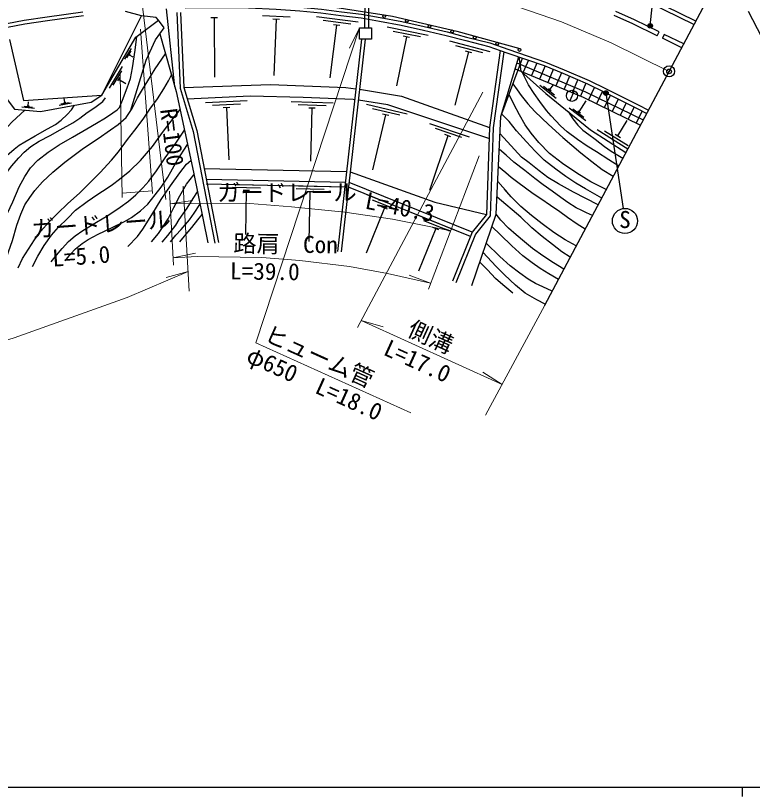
# Model space of a CAD drawing. Units: millimetres at full size, sheet at 1:1000; details may follow other scales. Extents: x 40000 to 680000, y 20000 to 380000.
# Drawn here: x 289932 to 369107, y 204000 to 287856 of the extents above; entities that cross this region are included whole.
import ezdxf
from ezdxf.enums import TextEntityAlignment as Align

# ---------------------------------------------------------------- set-up
doc = ezdxf.new("R2010")
doc.units = ezdxf.units.MM
doc.header["$LTSCALE"] = 1000
doc.header["$PDMODE"] = 32
doc.header["$PDSIZE"] = 500
doc.linetypes.add('CHAIN', pattern=[18.5, 12, -1.5, 3.5, -1.5])
for name, color, linetype, lineweight in [('M-BGD', 7, 'Continuous', 25), ('M-BGD-EXST', 7, 'Continuous', 25), ('M-BMK', 2, 'CHAIN', 13), ('M-BMK-OTRS', 5, 'Continuous', 25), ('M-BMK-SRVR', 3, 'Continuous', 25), ('M-STR-HTXT', 7, 'Continuous', 13), ('M-TTL-BAND', 7, 'Continuous', 25)]:
    doc.layers.add(name, color=color, linetype=linetype, lineweight=lineweight)
doc.layers.add('M-OTRS', color=6, linetype='Continuous')
doc.styles.add('ＭＳ ゴシック', font='')
doc.styles.get('ＭＳ ゴシック').set_extended_font_data('MS Gothic')

msp = doc.modelspace()

# ---------------------------------------------------------------- hatches: boundary and pattern name
at = {"layer": 'M-BGD-EXST'}
for points in [[(358342, 286877, -1), (357903, 286638, -0.41421), (358003, 286977, -0.41421)], [(353593, 279653, -1), (353154, 279414, -0.41421), (353254, 279753, -0.41421)]]:
    msp.add_hatch(color=256, dxfattribs=at).paths.add_polyline_path(points)

# ---------------------------------------------------------------- linework, layer by layer
at = {"layer": 'M-BGD'}
for p, q in [((327526, 303474), (327439, 286544)), ((327926, 303474), (327839, 286544)), ((307041, 280223), (306137, 288583)), ((299188, 279315), (303447, 287836)), ((319449, 287696), (316451, 287822)), ((326734, 287144), (322270, 287710)), ((311627, 287613), (310927, 287609)), ((311277, 287611), (311311, 281240)), ((318287, 287445), (317588, 287474)), ((317937, 287460), (317685, 281441)), ((325952, 286940), (322976, 287318)), ((324426, 286832), (323710, 281190)), ((324774, 286788), (324079, 286876)), ((334251, 285704), (329843, 286609)), ((333456, 285561), (330517, 286164)), ((358887, 285700), (359081, 286107)), ((327108, 285317), (324530, 262514)), ((327510, 285317), (324928, 262469)), ((331926, 285568), (330846, 280307)), ((332269, 285498), (331583, 285639)), ((359643, 285832), (359446, 285428)), ((361528, 284412), (359446, 285428)), ((361725, 284817), (359643, 285832)), ((302337, 284320), (301641, 283164)), ((340939, 283968), (336583, 285098)), ((340137, 283866), (337234, 284620)), ((302298, 284081), (301834, 283310)), ((302197, 283739), (302089, 283559)), ((302143, 283649), (302529, 283417)), ((338610, 283953), (337124, 278225)), ((338949, 283865), (338271, 284040)), ((342090, 277021), (343996, 283423)), ((343801, 282768), (351167, 279683)), ((345032, 283069), (344491, 281776)), ((345933, 282761), (345367, 281408)), ((301383, 282388), (299990, 280076)), ((301305, 281910), (300376, 280368)), ((343614, 282143), (350916, 279084)), ((346832, 282446), (346243, 281041)), ((347711, 282086), (347119, 280674)), ((301103, 281226), (300887, 280866)), ((300995, 281046), (301766, 280582)), ((348590, 281726), (347996, 280307)), ((349464, 281354), (348872, 279940)), ((350338, 280981), (349748, 279573)), ((346262, 280383), (348024, 278983)), ((346649, 280267), (347824, 279334)), ((347330, 279918), (347728, 280419)), ((351212, 280608), (350624, 279206)), ((352145, 280155), (351485, 278806)), ((347193, 280027), (347467, 279809)), ((349955, 279791), (349473, 278692)), ((351167, 279683), (357356, 276657)), ((352995, 279731), (352339, 278388)), ((353847, 279312), (353192, 277971)), ((291297, 278164), (291335, 278612)), ((294603, 278238), (295931, 278480)), ((294808, 278367), (295693, 278529)), ((295131, 278518), (295338, 278555)), ((295235, 278536), (295154, 278979)), ((314821, 278687), (310326, 278477)), ((324049, 278449), (319552, 278587)), ((350501, 277522), (351246, 278710)), ((350916, 279084), (357072, 276075)), ((354701, 278894), (354046, 277554)), ((355553, 278475), (354899, 277137)), ((290609, 278042), (291954, 277927)), ((290840, 278113), (291737, 278036)), ((291192, 278173), (291401, 278155)), ((314085, 278352), (311089, 278212)), ((312951, 277999), (312251, 277966)), ((312601, 277982), (312862, 272380)), ((323291, 278172), (320292, 278264)), ((322132, 277908), (321432, 277929)), ((321782, 277918), (321608, 272208)), ((332017, 277263), (327639, 278308)), ((331217, 277146), (328299, 277842)), ((349422, 277960), (351218, 276605)), ((349812, 277854), (351009, 276950)), ((350361, 277627), (350640, 277416)), ((356403, 278050), (355753, 276719)), ((357246, 277612), (356606, 276302)), ((329689, 277202), (328276, 271282)), ((330029, 277121), (329348, 277283)), ((338703, 274816), (334435, 276244)), ((354642, 274941), (355667, 276579)), ((337896, 274769), (335051, 275721)), ((336710, 274850), (336047, 275072)), ((352413, 275615), (355734, 273561)), ((353209, 275475), (355760, 273897)), ((354345, 275126), (354940, 274757)), ((336379, 274961), (334411, 269083)), ((310202, 271432), (325504, 271131)), ((325370, 269938), (310429, 270266)), ((325313, 269439), (310418, 269766)), ((316987, 269622), (312488, 269721)), ((316231, 269339), (313231, 269405)), ((323830, 269472), (319331, 269571)), ((323073, 269189), (320074, 269254)), ((338811, 264118), (325713, 269414)), ((338999, 264582), (325771, 269930)), ((315074, 269064), (314374, 269079)), ((314724, 269072), (314620, 264331)), ((321917, 268914), (321217, 268929)), ((321567, 268922), (321450, 263588)), ((331888, 266917), (327716, 268604)), ((331080, 266920), (328299, 268045)), ((329577, 267204), (327617, 262354)), ((329902, 267073), (329253, 267336)), ((337394, 264691), (333222, 266378)), ((336587, 264694), (333805, 265819)), ((335408, 264847), (334759, 265110)), ((335084, 264978), (333240, 260418))]:
    msp.add_line(p, q, dxfattribs=at)
for points in [[(363030, 287269), (359732, 288878), (357924, 289765), (356253, 290583), (354189, 291469), (352091, 292373), (349305, 293485), (346816, 294388), (345025, 295019), (342286, 295852), (339083, 296683), (337790, 297006), (334978, 297587), (328421, 303975)], [(328362, 303474), (334783, 297219), (337700, 296616), (338984, 296295), (342177, 295466), (344900, 294639), (346681, 294012), (349163, 293111), (351938, 292003), (354031, 291102), (356086, 290219), (357748, 289405), (359556, 288519), (362842, 286916)], [(304207, 289376), (309857, 289544), (316169, 289418), (322642, 289027), (330430, 287802), (337364, 286203), (344123, 284309)], [(308153, 289075), (310203, 289111), (312547, 289111), (314985, 289084), (317943, 288963), (320516, 288774), (322792, 288559), (324948, 288276), (327107, 288006), (329101, 287669), (331432, 287211), (333846, 286685), (336312, 286106), (338400, 285554), (340896, 284919), (342943, 284206), (346864, 282865), (348879, 282039), (351567, 280891), (353380, 279986), (355479, 278959), (356838, 278280), (357937, 277700)], [(308153, 288675), (310206, 288711), (312545, 288711), (314975, 288684), (317920, 288563), (320482, 288376), (322748, 288161), (324897, 287879), (327049, 287610), (329029, 287276), (331350, 286820), (333758, 286295), (336215, 285718), (338299, 285167), (340780, 284536), (342012, 284107)], [(288007, 286816), (290856, 287350), (293310, 287733), (297169, 288279)], [(288083, 286424), (290923, 286955), (293369, 287338), (297221, 287882)], [(302281, 277606), (303976, 283068), (304948, 285272), (305885, 286555), (305287, 287375), (305035, 287647), (303447, 287836), (301755, 288290)], [(307265, 288194), (307614, 280053), (309020, 275426), (311349, 263422)], [(307665, 288194), (308011, 280120), (309408, 275522), (311742, 263498)], [(358887, 285700), (356246, 286989), (354241, 287884)], [(359081, 286107), (356436, 287396), (354425, 288295)], [(299188, 279315), (302847, 285536), (305288, 287374)], [(286769, 260074), (287401, 262214), (288033, 264095), (288781, 266016), (289632, 267871), (290311, 269456), (290932, 270577), (291544, 271496), (292322, 272339), (293444, 273202), (294602, 273989), (296059, 274788), (297578, 275695), (298636, 276318), (299609, 276883), (300378, 277411), (300852, 277736), (301092, 277996), (301426, 278764), (301927, 280100), (302270, 281109), (302492, 282259), (302771, 284159), (302966, 285625)], [(289291, 285284), (290768, 278721), (299188, 279315)], [(305417, 285914), (307194, 279690), (309039, 271029), (310586, 263466)], [(288345, 260501), (288937, 261881), (289605, 263701), (290076, 265357), (290494, 266525), (290934, 267535), (291450, 268316), (292012, 269085), (292840, 270003), (293948, 271036), (295209, 272114), (297213, 273626), (298800, 274666), (300145, 275578), (300950, 276170), (301800, 276929), (302468, 277869), (303037, 279009), (303580, 279931), (304159, 280866), (304925, 282127), (306039, 283735)], [(342012, 284107), (340842, 275839), (340527, 266504), (338999, 264582), (336870, 259320)], [(342397, 283973), (341241, 275805), (340923, 266359), (339348, 264378), (337241, 259170)], [(342012, 284107), (342813, 283828), (346723, 282491), (348725, 281670), (351399, 280528), (353203, 279627), (355302, 278601), (356656, 277924), (357749, 277347)], [(338961, 258856), (341575, 266517), (342090, 277021), (344391, 283289)], [(343996, 283423), (344227, 281886), (346926, 279508), (351716, 275583), (355517, 273155)], [(286436, 282210), (289814, 277809), (292605, 277570), (298057, 278563), (299188, 279315)], [(343614, 282143), (350916, 279084), (357072, 276075)], [(354742, 271698), (353694, 272371), (352349, 273227), (351335, 273830), (350314, 274553), (349215, 275369), (348492, 276007), (347486, 277091), (346975, 277666), (346273, 278637), (345649, 279495), (345053, 280438), (344354, 281774)], [(290210, 260751), (290689, 261772), (291305, 262779), (291958, 263784), (292628, 264709), (293533, 265694), (294466, 266648), (295517, 267649), (296852, 268823), (297611, 269597), (299033, 270996), (300222, 272346), (300973, 273228), (301965, 274535), (302760, 275569), (303643, 276751), (304350, 277795), (305182, 278932), (305853, 279976), (306356, 280859), (306677, 281499)], [(308011, 280120), (317309, 280456), (325431, 280118), (326506, 279996)], [(343375, 280523), (343843, 279885), (344252, 279288), (344975, 278378), (345716, 277574), (347201, 276163), (348727, 274757), (350671, 273105), (351864, 272181), (352962, 271335), (354158, 270601)], [(326904, 279951), (331406, 279200), (340842, 275839)], [(353398, 269173), (351739, 270020), (350257, 270951), (348708, 271987), (347321, 273036), (346144, 274212), (345351, 275237), (344686, 276143), (344083, 277201), (343486, 278359), (342953, 279371)], [(288479, 270051), (288891, 270846), (289488, 271698), (290271, 272595), (290853, 273178), (291564, 273788), (292473, 274356), (293654, 274969), (294705, 275579), (296070, 276333), (296824, 276859), (297619, 277455), (298445, 277997), (299298, 278636), (299609, 279039)], [(326374, 278828), (326217, 278852), (320829, 279055), (315137, 279202), (308386, 278887)], [(340801, 274640), (329947, 278273), (326770, 278766)], [(280193, 258387), (280656, 259349), (281229, 260725), (281838, 262113), (282619, 263994), (282972, 264932), (283277, 266003), (283709, 267253), (284207, 268482), (284695, 269703), (285300, 270893), (285896, 272019), (286676, 273091), (287281, 273852), (287935, 274700), (288628, 275454), (289575, 276460), (290932, 277713)], [(287541, 270727), (287838, 271420), (288288, 272086), (288991, 272824), (289792, 273499), (290316, 273925), (290928, 274312), (292018, 274933), (293361, 275690), (294217, 276167), (294829, 276635), (295460, 277229), (295929, 277753), (296278, 278239)], [(291741, 260915), (292334, 262035), (293001, 263164), (293788, 264258), (294548, 265120), (295521, 266083), (296364, 266946), (297624, 267880), (298763, 268678), (299774, 269308), (300349, 269707), (301080, 270290), (302192, 271197), (303350, 272310), (304648, 273811), (305731, 275293), (306653, 276506), (307604, 277762)], [(352915, 268266), (351165, 269252), (350125, 269859), (349050, 270567), (347989, 271354), (346733, 272342), (345752, 273280), (344828, 274305), (343768, 275466), (342981, 276498), (342180, 277265)], [(349321, 277546), (349808, 276773), (350345, 276093), (350883, 275548), (351531, 275077), (352197, 274572), (353209, 273796), (353945, 273280), (354810, 272769), (355201, 272561)], [(293766, 261427), (294315, 262130), (294944, 262861), (295614, 263605), (296319, 264196), (297152, 264791), (298641, 265671), (299826, 266376), (301167, 267276), (302047, 267926), (302839, 268624), (303604, 269361), (304248, 270087), (305067, 271169), (306002, 272572), (307133, 274143), (308077, 275543)], [(352519, 267521), (349875, 268877), (348254, 269780), (347136, 270456), (346196, 271173), (345133, 272043), (344304, 272664), (343544, 273465), (341999, 275163)], [(295260, 261511), (295828, 262238), (296379, 262794), (297101, 263384), (297747, 263810), (298816, 264399), (300250, 265067), (301639, 265745), (302374, 266171), (303366, 266887), (304138, 267610), (304932, 268596), (305567, 269446), (306273, 270504), (307309, 272280), (308407, 273996)], [(351923, 266401), (351269, 266671), (350773, 266915), (350174, 267216), (349286, 267788), (348509, 268334), (347577, 268993), (346629, 269684), (345741, 270376), (344647, 271213), (343477, 272128), (342640, 272854), (341916, 273459)], [(302000, 263071), (303016, 264121), (303597, 264932), (304563, 266457), (305560, 268102), (306560, 269587), (307588, 270962), (308293, 271892), (308766, 272309)], [(325900, 271072), (334984, 267815), (340527, 266504)], [(351128, 264907), (350265, 265459), (349250, 266171), (348417, 266775), (347423, 267460), (346374, 268165), (345547, 268705), (344720, 269323), (343900, 269921), (343174, 270486), (342609, 270962), (341825, 271610)], [(304539, 263572), (305284, 264462), (305790, 265215), (306316, 266038), (306938, 267240), (307596, 268515), (308286, 269748), (309091, 270773)], [(350182, 263131), (348998, 263764), (347772, 264571), (346503, 265482), (345361, 266383), (344228, 267370), (343201, 268407), (342467, 269203), (342834, 268805), (341747, 270031)], [(305665, 263533), (306301, 264250), (307162, 265344), (307525, 265967), (308354, 267184), (309016, 268208), (309471, 268917)], [(349539, 261923), (348645, 262472), (347615, 263269), (346508, 264142), (345420, 265072), (344210, 266198), (343299, 266979), (342620, 267583), (341665, 268346)], [(306578, 263547), (307164, 264284), (307719, 264868), (308626, 265935), (309118, 266631), (309744, 267584)], [(307587, 263546), (308079, 264158), (308887, 265108), (309504, 265921), (309967, 266492)], [(348846, 260621), (347748, 261308), (346593, 262059), (345461, 262844), (344618, 263559), (343705, 264321), (342908, 265037), (342064, 265881), (341575, 266517)], [(348255, 259511), (347218, 260105), (346305, 260694), (345427, 261306), (344423, 262067), (343244, 263118), (342053, 264298), (341123, 265193)], [(347589, 258258), (346571, 258709), (345809, 259078), (345023, 259563), (344122, 260198), (343094, 260994), (341985, 261975), (340516, 263412)], [(346843, 256857), (345959, 257335), (344700, 258062), (343660, 258905), (342471, 260013), (341523, 260959), (340174, 262410)], [(343371, 258051), (342286, 258940), (341489, 259621), (340657, 260555), (339823, 261380)]]:
    msp.add_lwpolyline(points, dxfattribs=at)
msp.add_lwpolyline([(326899, 286544), (328179, 286544), (328179, 285317), (326899, 285317)], close=True, dxfattribs=at)
for centre, radius in [((329535, 287791), 150), ((331983, 287290), 150), ((334419, 286728), 150), ((336855, 286166), 150), ((339268, 285514), 150), ((341675, 284839), 150), ((344083, 284165), 150), ((349714, 279241), 600)]:
    msp.add_circle(centre, radius, dxfattribs=at)
at = {"layer": 'M-BGD-EXST'}
for p, q in [((358122, 286757), (359244, 297625)), ((353374, 279533), (355211, 267136))]:
    msp.add_line(p, q, dxfattribs=at)
for centre, radius in [((358122, 286757), 250), ((353374, 279533), 250), ((355409, 265800), 1350)]:
    msp.add_circle(centre, radius, dxfattribs=at)
at = {"layer": 'M-BMK'}
msp.add_lwpolyline([(225743, 274935), (238273, 277522), (253715, 281688), (262864, 284406), (277905, 288665), (284795, 290353), (290927, 291577), (296929, 292612), (300397, 293023), (303009, 293305), (307654, 293672), (311963, 293831), (316889, 293697), (322940, 293247), (327956, 292623), (333912, 291535), (341608, 289625), (348588, 287184), (353922, 284924), (360154, 281866)], dxfattribs=at)
at = {"layer": 'M-BMK-OTRS'}
for p, q in [((346792, 256762), (375229, 310188)), ((395079, 237473), (368675, 288304))]:
    msp.add_line(p, q, dxfattribs=at)
at = {"layer": 'M-BMK-SRVR'}
msp.add_circle((360154, 281866), 600, dxfattribs=at)
at = {"layer": 'M-OTRS'}
msp.add_point((360154, 281866), dxfattribs=at)
at = {"layer": 'M-STR-HTXT'}
for p, q in [((303009, 293305), (306091, 268115)), ((303346, 286389), (304651, 268762)), ((326899, 286544), (325814, 284342)), ((301182, 281578), (301394, 268317)), ((340130, 279639), (326677, 254353)), ((339751, 272780), (334285, 258459)), ((307949, 269528), (308584, 258271)), ((301387, 268795), (304631, 269036)), ((306454, 269018), (306884, 261039)), ((306528, 267641), (308959, 267988)), ((336684, 264745), (334365, 265551)), ((306840, 261854), (309249, 262326)), ((308466, 260370), (306094, 259736)), ((334532, 259105), (332239, 259983)), ((346792, 256762), (340436, 244954)), ((327082, 255114), (342211, 248252)), ((327082, 255114), (329437, 254421)), ((342211, 248252), (340139, 249567))]:
    msp.add_line(p, q, dxfattribs=at)
for points in [[(326899, 286544), (315757, 252729), (332416, 245210)], [(306528, 267641), (315101, 267661), (319592, 267335), (325314, 266761), (330419, 265981), (336684, 264745)], [(334532, 259105), (329880, 260175), (325810, 260923), (320483, 261552), (316382, 261892), (309439, 261994), (306840, 261854)], [(308466, 260370), (301903, 257589), (289782, 253254), (276056, 249017), (267589, 246801), (256129, 244067), (246015, 242132), (235070, 240417), (223100, 238994), (213347, 238222), (204924, 237854), (197637, 237721), (191511, 237755), (182239, 238054), (171767, 238657), (148698, 242045)]]:
    msp.add_lwpolyline(points, dxfattribs=at)
at = {"layer": 'M-TTL-BAND'}
for p, q in [((40000, 205000), (579000, 205000)), ((368000, 205000), (368000, 204000))]:
    msp.add_line(p, q, dxfattribs=at)

# ---------------------------------------------------------------- texts
at = {"layer": 'M-BGD-EXST', "style": 'ＭＳ ゴシック'}
msp.add_text('S', height=1833, rotation=358.508, dxfattribs=at).set_placement((354754, 264508), align=Align.BOTTOM_LEFT)
at = {"layer": 'M-STR-HTXT', "style": 'ＭＳ ゴシック'}
for s, rotation, p in [('R=100', 276.976, (304917, 277711)), ('ガードレール', 0.14, (311591, 267387)), ('L=40.3', 348.834, (327283, 266600)), ('ガードレール', 4.237, (291756, 263444)), ('路肩  Con', 359.158, (313304, 261937)), ('L=5.0', 4.237, (293982, 260336)), ('L=39.0', 359.158, (312958, 258983)), ('側溝', 335.603, (331665, 253056)), ('ヒューム管', 335.71, (316262, 252501)), ('L=17.0', 335.603, (329111, 250973)), ('φ650  L=18.0', 335.71, (314343, 250222))]:
    msp.add_text(s, height=1833, rotation=rotation, dxfattribs=at).set_placement(p, align=Align.BOTTOM_LEFT)

doc.saveas('drawing.dxf')
